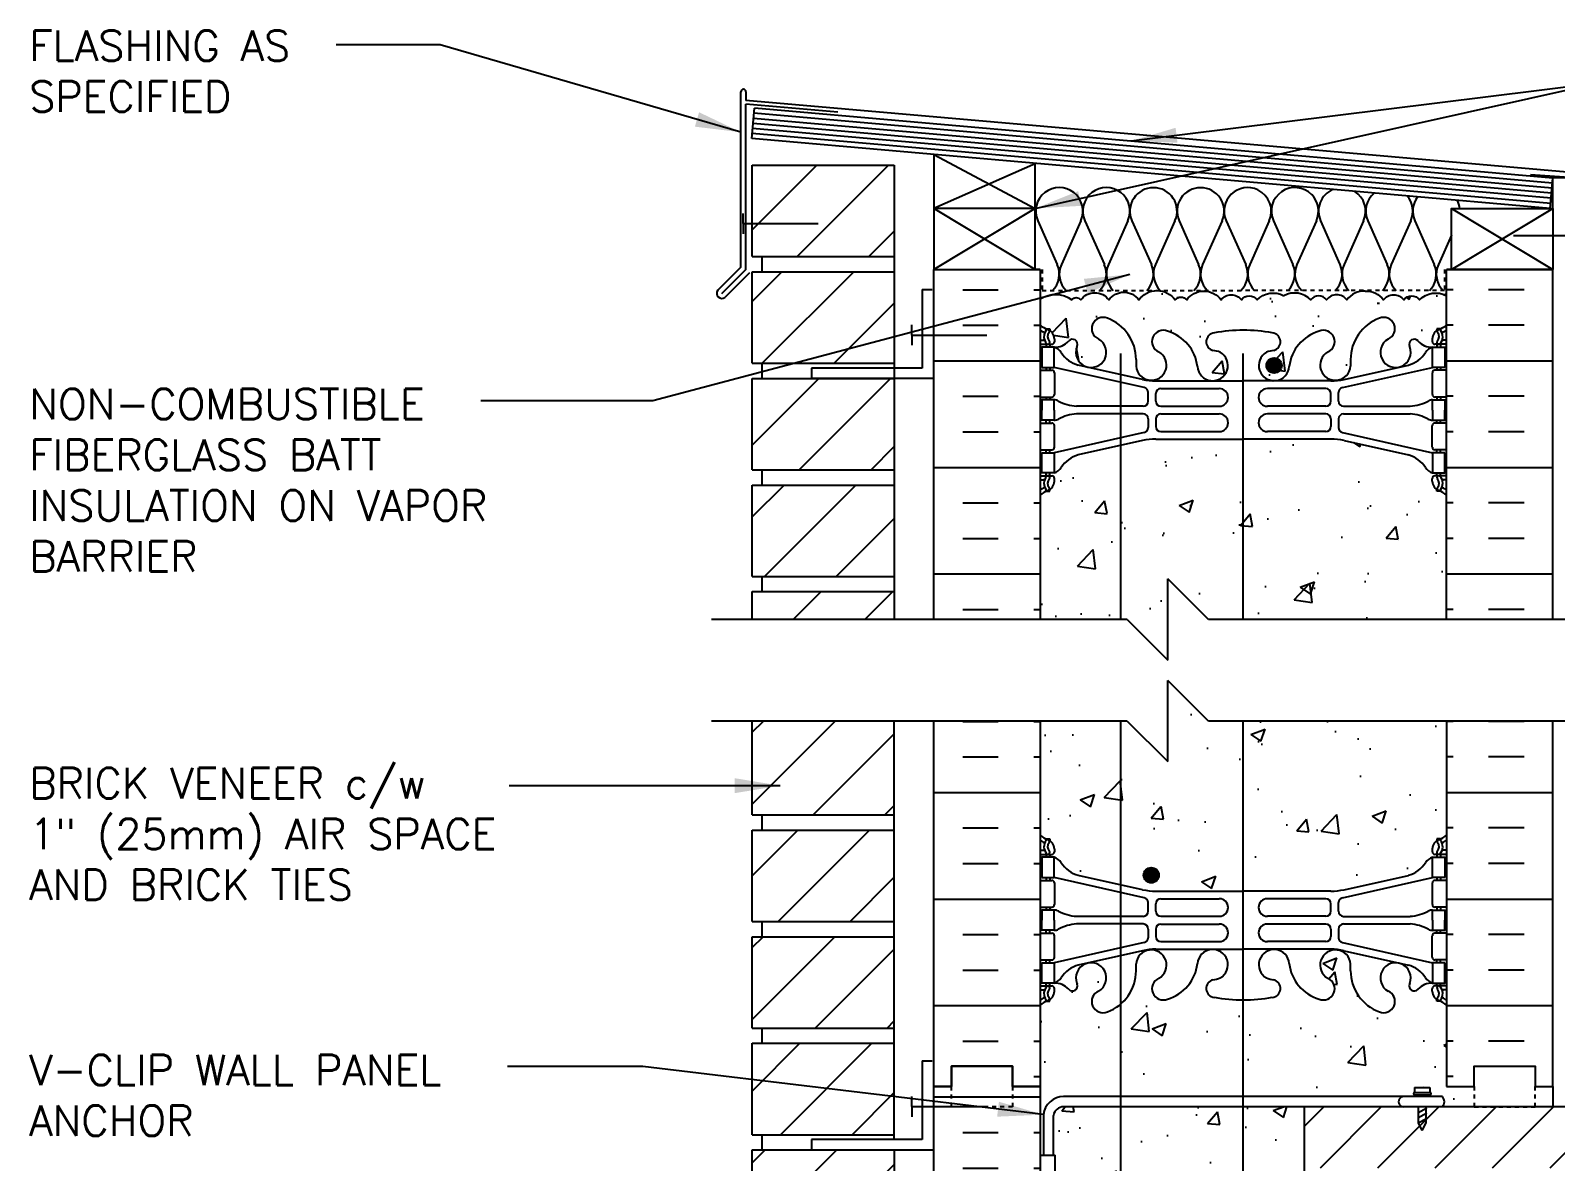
# Model space of a CAD drawing. Header units: inches. Extents: x 75 to 202, y 128 to 212.
# Drawn here: x 145.14 to 182.7, y 183.65 to 211.5 of the extents above; entities that cross this region are included whole.
import ezdxf

# ---------------------------------------------------------------- set-up
doc = ezdxf.new("R2010")
doc.units = ezdxf.units.IN
doc.header["$LTSCALE"] = 0.5
doc.header["$MEASUREMENT"] = 0
doc.linetypes.add('DASHED2', pattern=[0.375, 0.25, -0.125])
for name, color, linetype in [('HATCH', 12, 'Continuous'), ('line25', 2, 'Continuous'), ('LINE3', 3, 'Continuous'), ('LINE50', 5, 'Continuous'), ('LINE9', 9, 'Continuous'), ('TEXT', 4, 'Continuous'), ('Web_Edge', 9, 'Continuous')]:
    doc.layers.add(name, color=color, linetype=linetype)
doc.styles.add('DIM', font='romans.shx', dxfattribs={"width": 0.7})
doc.styles.add('ROMANS', font='romans.shx', dxfattribs={"height": 0.75})
doc.dimstyles.new('ext_12', dxfattribs={"dimscale": 12, "dimtxt": 0.09375, "dimasz": 0.09375, "dimexe": 0.09375, "dimexo": 0.0625, "dimgap": 0.0625, "dimtad": 1, "dimdec": 1, "dimzin": 3, "dimdsep": 46, "dimlunit": 4, "dimtxsty": 'DIM', "dimcen": 0.09, "dimdle": 0.09375, "dimclrt": 4, "dimadec": 0, "dimazin": 0, "dimtfac": 1, "dimtdec": 1, "dimtmove": 2, "dimatfit": 3, "dimfxl": 1, "dimfrac": 2, "dimtolj": 1, "dimtzin": 0, "dimarcsym": 0})

msp = doc.modelspace()

# ---------------------------------------------------------------- hatches: boundary and pattern name
at = {"layer": 'HATCH'}
h = msp.add_hatch(dxfattribs=at)
h.set_pattern_fill('ANSI31', color=256, scale=10, style=0)
h.set_pattern_definition([(45, (165.2072, 207.114), (-0.883883, 0.883883), [])])
h.paths.add_polyline_path([(166.415, 208.181), (162.915, 208.181), (162.915, 205.931), (166.415, 205.931)])
h.paths.add_polyline_path([(166.415, 205.556), (162.915, 205.556), (162.915, 203.306), (166.415, 203.306)])
h.paths.add_polyline_path([(166.415, 202.931), (162.915, 202.931), (162.915, 200.681), (166.415, 200.681)])
h.paths.add_polyline_path([(166.415, 200.306), (162.915, 200.306), (162.915, 198.056), (166.415, 198.056)])
h.paths.add_polyline_path([(166.415, 197.681), (162.915, 197.681), (162.915, 196.993), (166.415, 196.993)])
h.paths.add_polyline_path([(166.415, 194.493), (162.915, 194.493), (162.915, 192.181), (166.415, 192.181)])
h.paths.add_polyline_path([(166.415, 191.806), (162.915, 191.806), (162.915, 189.556), (166.415, 189.556)])
h.paths.add_polyline_path([(166.415, 189.181), (162.915, 189.181), (162.915, 186.931), (166.415, 186.931)])
h.paths.add_polyline_path([(166.415, 186.556), (162.915, 186.556), (162.915, 184.306), (166.415, 184.306)])
h.paths.add_polyline_path([(166.415, 170.806), (162.915, 170.806), (162.915, 168.556), (166.415, 168.556)])
h.paths.add_polyline_path([(166.415, 173.431), (162.915, 173.431), (162.915, 171.181), (166.415, 171.181)])
h.paths.add_polyline_path([(166.415, 176.056), (162.915, 176.056), (162.915, 173.806), (166.415, 173.806)])
h.paths.add_polyline_path([(166.415, 178.681), (162.915, 178.681), (162.915, 176.431), (166.415, 176.431)])
h.paths.add_polyline_path([(166.415, 181.306), (162.915, 181.306), (162.915, 179.056), (166.415, 179.056)])
h.paths.add_polyline_path([(166.415, 183.931), (162.915, 183.931), (162.915, 181.681), (166.415, 181.681)])
h.paths.add_polyline_path([(166.415, 160.306), (162.915, 160.306), (162.915, 158.433), (166.415, 158.433)])
h.paths.add_polyline_path([(166.415, 162.931), (162.915, 162.931), (162.915, 160.681), (166.415, 160.681)])
h.paths.add_polyline_path([(166.415, 165.556), (162.915, 165.556), (162.915, 163.306), (166.415, 163.306)])
h.paths.add_polyline_path([(166.415, 168.181), (164.377, 168.181), (162.915, 168.181), (162.915, 165.931), (166.415, 165.931)])
h = msp.add_hatch(dxfattribs=at)
h.set_pattern_fill('INSUL', color=256, scale=7, style=0)
h.set_pattern_definition([(0, (-2756.1485, -208.761), (0, 2.625), []), (0, (-2756.1485, -207.886), (0, 2.625), [0.875, -0.875]), (0, (-2756.1485, -207.011), (0, 2.625), [0.875, -0.875])])
h.paths.add_polyline_path([(170.013, 205.618), (167.388, 205.618), (167.388, 196.993), (170.013, 196.993)])
h = msp.add_hatch(dxfattribs=at)
h.set_pattern_fill('INSUL', color=256, scale=7, style=0)
h.set_pattern_definition([(180, (3106.1746, -208.761), (0, 2.625), []), (180, (3106.1746, -207.886), (0, 2.625), [0.875, -0.875]), (180, (3106.1746, -207.011), (0, 2.625), [0.875, -0.875])])
h.paths.add_polyline_path([(182.638, 205.618), (180.013, 205.618), (180.013, 196.993), (182.638, 196.993)])
h = msp.add_hatch(dxfattribs=at)
h.set_pattern_fill('AR-CONC', color=256, scale=0.5)
h.set_pattern_definition([(50, (0, 0), (3.5863, -0.31376), [0.375, -4.125]), (355, (0, 0), (-0.693757, 3.76096), [0.3, -3.3]), (100.4514, (0.299, -0.026), (2.892544, 3.4472), [0.3187, -3.50571]), (46.1842, (0, 1), (5.33621, -0.827596), [0.5625, -6.1875]), (96.6356, (0.4447, 0.931), (4.67331, 4.87059), [0.47805, -5.25857]), (351.1842, (0, 1), (4.67331, 4.87059), [0.45, -4.95]), (21, (0.5, 0.75), (2.984535, -2.013094), [0.375, -4.125]), (326, (0.5, 0.75), (1.216577, 3.62575), [0.3, -3.3]), (71.4514, (0.7487, 0.5822), (4.20111, 1.612656), [0.3187, -3.50571]), (37.5, (0, 0), (0.060799, 1.664469), [0, -3.26, 0, -3.35, 0, -3.3125]), (7.5, (0, 0), (1.315348, 1.972059), [0, -1.91, 0, -3.185, 0, -1.2625]), (327.5, (-1.115, 0), (2.669112, -0.1127744), [0, -1.25, 0, -3.9, 0, -5.175]), (317.5, (-1.615, 0), (2.91593, 0.500525), [0, -1.625, 0, -2.59, 0, -3.675])])
h.paths.add_polyline_path([(180.013, 161.3, 0.08841), (179.867, 161.398), (179.777, 161.398), (179.777, 161.439, -0.249069), (179.667, 161.646), (179.667, 161.714, -0.414214), (179.73, 161.776), (179.777, 161.776), (179.777, 161.846), (179.672, 161.846, -0.155529), (179.496, 161.981, 0.180914), (179.079, 162.292), (177.498, 162.645, 0.054974), (177.171, 162.681), (175.013, 162.681), (172.855, 162.681, 0.054974), (172.528, 162.645), (170.947, 162.292, 0.180914), (170.53, 161.981, -0.155529), (170.354, 161.846), (170.249, 161.846), (170.249, 161.776), (170.297, 161.776, -0.414214), (170.359, 161.714), (170.359, 161.646, -0.249069), (170.249, 161.439), (170.249, 161.398), (170.159, 161.398, 0.088416), (170.013, 161.3), (170.013, 158.433), (172.035, 158.433), (173.035, 159.433), (173.035, 158.433), (173.035, 157.433), (174.035, 158.433), (180.013, 158.433)])
h.paths.add_polyline_path([(179.503, 168.273), (179.503, 169.634, 0.268138), (179.342, 169.782), (170.684, 169.782, 0.268156), (170.523, 169.634), (170.523, 168.273), (170.643, 168.073), (170.643, 167.96), (170.013, 167.96), (170.013, 167.493), (170.013, 165.493, 0.088416), (170.159, 165.395), (170.249, 165.395), (170.249, 165.354, -0.249069), (170.359, 165.146), (170.359, 165.079, -0.414214), (170.297, 165.016), (170.249, 165.016), (170.249, 164.946), (170.354, 164.946, 0.231736), (170.712, 165.098, -0.8344), (170.923, 164.972), (170.912, 164.951, 2.155404), (171.45, 165.145, -1), (171.664, 165.656, -0.311223), (172.373, 164.64), (172.372, 164.475, 1.661382), (172.933, 164.828, -1), (173.147, 165.339, -0.30095), (173.883, 164.467, 1.661382), (174.444, 164.819, 0.055617), (174.265, 164.865, -0.843243), (174.299, 165.297, -0.047544), (175.013, 165.362, -0.047544), (175.727, 165.297, -0.843243), (175.761, 164.865, 0.055617), (175.582, 164.819, 1.661382), (176.143, 164.467, -0.30095), (176.879, 165.339, -1), (177.093, 164.828, 1.661382), (177.654, 164.475), (177.653, 164.64, -0.311223), (178.362, 165.656, -1), (178.576, 165.145, 2.155404), (179.115, 164.951), (179.103, 164.972, -0.834375), (179.314, 165.098, 0.23174), (179.672, 164.946), (179.777, 164.946), (179.777, 165.016), (179.73, 165.016, -0.414214), (179.667, 165.079), (179.667, 165.146, -0.249069), (179.777, 165.354), (179.777, 165.395), (179.867, 165.395, 0.08841), (180.013, 165.493), (180.013, 167.493), (180.013, 167.96), (179.383, 167.96), (179.383, 168.073)])
h.paths.add_polyline_path([(174.937, 171.185, 0.225652), (174.562, 171.56), (170.898, 171.56, 0.225652), (170.523, 171.185), (170.523, 170.345, 0.225652), (170.898, 169.97), (174.562, 169.97, 0.225652), (174.937, 170.345)])
h.paths.add_polyline_path([(174.937, 172.967, 0.225652), (174.562, 173.342), (170.898, 173.342, 0.225652), (170.523, 172.967), (170.523, 172.126, 0.225652), (170.898, 171.751), (174.562, 171.751, 0.225652), (174.937, 172.126)])
h.paths.add_polyline_path([(179.503, 172.967, 0.225652), (179.128, 173.342), (175.464, 173.342, 0.225652), (175.089, 172.967), (175.089, 172.126, 0.225652), (175.464, 171.751), (179.128, 171.751, 0.225652), (179.503, 172.126)])
h.paths.add_polyline_path([(179.503, 171.185, 0.225652), (179.128, 171.56), (175.464, 171.56, 0.225652), (175.089, 171.185), (175.089, 170.345, 0.225652), (175.464, 169.97), (179.128, 169.97, 0.225652), (179.503, 170.345)])
h.paths.add_polyline_path([(179.503, 176.231), (179.603, 176.231), (179.603, 176.261, -0.414214), (179.653, 176.311), (179.779, 176.311), (179.828, 176.461, -0.6), (179.928, 176.461), (180.013, 176.201), (180.013, 176.743), (176.513, 176.743), (176.513, 176.745, 0.507124), (176.294, 176.745, 0.520567), (176.067, 176.745, 0.520567), (175.88, 176.745, 0.520567), (175.6, 176.745, 0.520567), (175.379, 176.745, 0.520567), (175.218, 176.745, 0.520567), (174.82, 176.745, 0.520567), (174.682, 176.745, 0.520567), (174.544, 176.745, 0.086928), (174.513, 176.776, 0.086928), (174.482, 176.745, 0.520567), (174.344, 176.745, 0.520567), (174.206, 176.745, 0.520567), (173.808, 176.745, 0.520567), (173.647, 176.745, 0.520567), (173.426, 176.745, 0.520567), (173.146, 176.745, 0.520567), (172.959, 176.745, 0.520567), (172.732, 176.745, 0.507124), (172.513, 176.745, 0.507124), (172.294, 176.745, 0.520567), (172.067, 176.745, 0.520567), (171.88, 176.745, 0.520567), (171.6, 176.745, 0.520567), (171.379, 176.745, 0.520567), (171.218, 176.745, 0.520567), (170.82, 176.745, 0.520567), (170.682, 176.745, 0.520567), (170.544, 176.745, 0.520567), (170.337, 176.745, 0.520567), (170.133, 176.745, 0.498871), (170.013, 176.759), (170.013, 176.201), (170.098, 176.461, -0.6), (170.198, 176.461), (170.247, 176.311), (170.373, 176.311, -0.414214), (170.423, 176.261), (170.423, 176.231), (170.523, 176.231), (170.523, 174.394, 0.108933), (170.676, 174.507, -0.8344), (170.887, 174.382), (170.876, 174.36, 2.155404), (171.414, 174.555, -1), (171.628, 175.066, -0.311223), (172.337, 174.05), (172.336, 173.885, 1.661382), (172.897, 174.238, -1), (173.111, 174.749, -0.30095), (173.847, 173.877, 1.661382), (174.408, 174.229, 0.055617), (174.229, 174.275, -0.843243), (174.263, 174.707, -0.049932), (175.013, 174.772, -0.049932), (175.763, 174.707, -0.843243), (175.797, 174.275, 0.055617), (175.618, 174.229, 1.661382), (176.179, 173.877, -0.30095), (176.915, 174.749, -1), (177.129, 174.238, 1.661382), (177.69, 173.885), (177.689, 174.05, -0.311223), (178.398, 175.066, -1), (178.612, 174.555, 2.155404), (179.151, 174.36), (179.139, 174.382, -0.834375), (179.35, 174.507, 0.10894), (179.503, 174.394)])
h.paths.add_polyline_path([(176.513, 184.993), (170.582, 184.993, 0.366745), (170.339, 184.782), (170.339, 183.798), (170.378, 183.798), (170.378, 182.598), (170.013, 182.598), (170.013, 181.848), (170.378, 181.848), (170.378, 180.648), (170.013, 180.648), (170.013, 179.898), (170.378, 179.898), (170.378, 178.698), (170.013, 178.698), (170.013, 177.948), (170.378, 177.948), (170.378, 176.868), (170.013, 176.868), (170.013, 176.759, -0.498871), (170.133, 176.745, -0.520567), (170.337, 176.745, -0.520567), (170.544, 176.745, -0.520567), (170.682, 176.745, -0.520567), (170.82, 176.745, -0.520567), (171.218, 176.745, -0.520567), (171.379, 176.745, -0.520567), (171.6, 176.745, -0.520567), (171.88, 176.745, -0.520567), (172.067, 176.745, -0.520567), (172.294, 176.745, -0.507124), (172.513, 176.745, -0.507124), (172.732, 176.745, -0.520567), (172.959, 176.745, -0.520567), (173.146, 176.745, -0.520567), (173.426, 176.745, -0.520567), (173.647, 176.745, -0.520567), (173.808, 176.745, -0.520567), (174.206, 176.745, -0.520567), (174.344, 176.745, -0.520567), (174.482, 176.745, -0.086928), (174.513, 176.776, -0.086928), (174.544, 176.745, -0.520567), (174.682, 176.745, -0.520567), (174.82, 176.745, -0.520567), (175.218, 176.745, -0.520567), (175.379, 176.745, -0.520567), (175.6, 176.745, -0.520567), (175.88, 176.745, -0.520567), (176.067, 176.745, -0.520567), (176.294, 176.745, -0.507124), (176.513, 176.745), (176.513, 176.993)])
h.paths.add_polyline_path([(180.013, 183.493), (176.513, 183.493), (176.513, 178.493), (180.013, 178.493)])
h.paths.add_polyline_path([(180.013, 187.493, 0.08841), (179.867, 187.59), (179.777, 187.59), (179.777, 187.632, -0.249069), (179.667, 187.839), (179.667, 187.906, -0.414214), (179.73, 187.969), (179.777, 187.969), (179.777, 188.039), (179.672, 188.039, 0.231736), (179.314, 187.888, -0.8344), (179.103, 188.013), (179.115, 188.035, 2.155404), (178.576, 187.84, -1), (178.362, 187.329, -0.311223), (177.653, 188.345), (177.654, 188.51, 1.661382), (177.093, 188.157, -1), (176.879, 187.646, -0.30095), (176.143, 188.519, 1.661382), (175.582, 188.166, 0.055617), (175.761, 188.12, -0.843243), (175.727, 187.688, -0.047544), (175.013, 187.623, -0.047544), (174.299, 187.688, -0.843243), (174.265, 188.12, 0.055617), (174.444, 188.166, 1.661382), (173.883, 188.519, -0.30095), (173.147, 187.646, -1), (172.933, 188.157, 1.661382), (172.372, 188.51), (172.373, 188.345, -0.311223), (171.664, 187.329, -1), (171.45, 187.84, 2.155404), (170.912, 188.035), (170.923, 188.013, -0.834375), (170.712, 187.888, 0.23174), (170.354, 188.039), (170.249, 188.039), (170.249, 187.969), (170.297, 187.969, -0.414214), (170.359, 187.906), (170.359, 187.839, -0.249069), (170.249, 187.632), (170.249, 187.59), (170.159, 187.59, 0.088416), (170.013, 187.493), (170.013, 185.493), (170.013, 183.798), (170.089, 183.798), (170.089, 184.799, -0.384044), (170.589, 185.243), (179.324, 185.243), (179.324, 185.283), (179.231, 185.283, -1), (179.231, 185.345), (179.231, 185.47), (179.606, 185.47), (179.606, 185.345, -1), (179.606, 185.283), (179.512, 185.283), (179.512, 185.243), (179.915, 185.243, -0.386179), (179.916, 184.993), (180.701, 184.993), (180.701, 185.493), (180.013, 185.493)])
h.paths.add_polyline_path([(180.013, 194.493), (174.152, 194.493), (173.152, 195.493), (173.152, 193.493), (172.152, 194.493), (170.013, 194.493), (170.013, 191.685, 0.088416), (170.159, 191.588), (170.249, 191.588), (170.249, 191.546, -0.249069), (170.359, 191.339), (170.359, 191.271, -0.414214), (170.297, 191.209), (170.249, 191.209), (170.249, 191.139), (170.354, 191.139, -0.155529), (170.53, 191.005, 0.180914), (170.947, 190.693), (172.528, 190.34, 0.054974), (172.855, 190.304), (175.013, 190.304), (177.171, 190.304, 0.054974), (177.498, 190.34), (179.079, 190.693, 0.180914), (179.496, 191.005, -0.155529), (179.672, 191.139), (179.777, 191.139), (179.777, 191.209), (179.73, 191.209, -0.414214), (179.667, 191.271), (179.667, 191.339, -0.249069), (179.777, 191.546), (179.777, 191.588), (179.867, 191.588, 0.08841), (180.013, 191.685)])
h.paths.add_polyline_path([(180.013, 200.056, 0.08841), (179.867, 200.154), (179.777, 200.154), (179.777, 200.195, -0.249069), (179.667, 200.402), (179.667, 200.47, -0.414214), (179.73, 200.532), (179.777, 200.532), (179.777, 200.602), (179.672, 200.602, -0.155529), (179.496, 200.736, 0.180914), (179.079, 201.048), (177.498, 201.401, 0.054974), (177.171, 201.437), (175.013, 201.437), (172.855, 201.437, 0.054974), (172.528, 201.401), (170.947, 201.048, 0.180914), (170.53, 200.736, -0.155529), (170.354, 200.602), (170.249, 200.602), (170.249, 200.532), (170.297, 200.532, -0.414214), (170.359, 200.47), (170.359, 200.402, -0.249069), (170.249, 200.195), (170.249, 200.154), (170.159, 200.154, 0.088416), (170.013, 200.056), (170.013, 196.993), (172.152, 196.993), (173.152, 195.993), (173.152, 197.993), (174.152, 196.993), (180.013, 196.993)])
h.paths.add_polyline_path([(180.013, 204.969, 0.336749), (179.351, 204.863, 0.520567), (178.964, 204.863, 0.520567), (178.464, 204.863, 0.259173), (178.013, 205.083, 0.259173), (177.562, 204.863, 0.520567), (177.062, 204.863, 0.520567), (176.675, 204.863, 0.336749), (176.013, 204.969, 0.336749), (175.351, 204.863, 0.520567), (174.964, 204.863, 0.520567), (174.464, 204.863, 0.520567), (173.618, 204.863, 0.520567), (173.336, 204.863, 0.520567), (172.441, 204.863, 0.520567), (171.701, 204.863, 0.520567), (171.009, 204.863, 0.520567), (170.788, 204.863, 0.321585), (170.013, 204.889), (170.013, 204.249, 0.088416), (170.159, 204.151), (170.249, 204.151), (170.249, 204.109, -0.249069), (170.359, 203.902), (170.359, 203.835, -0.414214), (170.297, 203.772), (170.249, 203.772), (170.249, 203.702), (170.354, 203.702, 0.231736), (170.712, 203.853, -0.8344), (170.923, 203.728), (170.912, 203.707, 2.155404), (171.45, 203.901, -1), (171.664, 204.412, -0.311223), (172.373, 203.396), (172.372, 203.231, 1.661382), (172.933, 203.584, -1), (173.147, 204.095, -0.30095), (173.883, 203.223, 1.661382), (174.444, 203.575, 0.055617), (174.265, 203.621, -0.843243), (174.299, 204.053, -0.047544), (175.013, 204.118, -0.047544), (175.727, 204.053, -0.843243), (175.761, 203.621, 0.055617), (175.582, 203.575, 1.661382), (176.143, 203.223, -0.30095), (176.879, 204.095, -1), (177.093, 203.584, 1.661382), (177.654, 203.231), (177.653, 203.396, -0.311223), (178.362, 204.412, -1), (178.576, 203.901, 2.155404), (179.115, 203.707), (179.103, 203.728, -0.834375), (179.314, 203.853, 0.23174), (179.672, 203.702), (179.777, 203.702), (179.777, 203.772), (179.73, 203.772, -0.414214), (179.667, 203.835), (179.667, 203.902, -0.249069), (179.777, 204.109), (179.777, 204.151), (179.867, 204.151, 0.08841), (180.013, 204.249)])
h = msp.add_hatch(dxfattribs=at)
h.set_pattern_fill('INSUL', color=256, scale=7, style=0)
h.set_pattern_definition([(0, (-2756.1485, -211.517), (0, 2.625), []), (0, (-2756.1485, -210.642), (0, 2.625), [0.875, -0.875]), (0, (-2756.1485, -209.767), (0, 2.625), [0.875, -0.875])])
h.paths.add_polyline_path([(170.013, 194.493), (167.388, 194.493), (167.388, 185.493), (167.826, 185.493), (167.826, 185.993), (169.326, 185.993), (169.326, 185.493), (170.013, 185.493)])
h = msp.add_hatch(dxfattribs=at)
h.set_pattern_fill('INSUL', color=256, scale=7, style=0)
h.set_pattern_definition([(180, (3106.1746, -211.517), (0, 2.625), []), (180, (3106.1746, -210.642), (0, 2.625), [0.875, -0.875]), (180, (3106.1746, -209.767), (0, 2.625), [0.875, -0.875])])
h.paths.add_polyline_path([(182.638, 194.493), (180.013, 194.493), (180.013, 185.493), (180.701, 185.493), (180.701, 185.993), (182.201, 185.993), (182.201, 185.493), (182.638, 185.493)])
h = msp.add_hatch(dxfattribs=at)
h.set_pattern_fill('INSUL', color=256, scale=7, style=0)
h.set_pattern_definition([(0, (-2756.1485, -229.517), (0, 2.625), []), (0, (-2756.1485, -228.642), (0, 2.625), [0.875, -0.875]), (0, (-2756.1485, -227.767), (0, 2.625), [0.875, -0.875])])
h.paths.add_polyline_path([(167.388, 167.493), (167.826, 167.493), (167.826, 167.993), (169.326, 167.993), (169.326, 167.493), (170.013, 167.493), (170.013, 185.493), (169.326, 185.493), (169.326, 185.993), (167.826, 185.993), (167.826, 185.493), (167.388, 185.493)])
h = msp.add_hatch(dxfattribs=at)
h.set_pattern_fill('ANSI31', color=256, scale=8, style=0)
h.set_pattern_definition([(45, (75.8349, 30.0915), (-0.707107, 0.707107), [])])
h.paths.add_polyline_path([(200.317, 183.493), (201.278, 184.454), (201.278, 184.993), (176.513, 184.993), (176.513, 183.493)])
at = {"layer": 'LINE3'}
h = msp.add_hatch(color=256, dxfattribs=at)
h.paths.add_polyline_path([(175.953, 203.285, 0.831395), (175.585, 203.285)])
h.paths.add_polyline_path([(175.957, 203.25, 0.045935), (175.953, 203.285), (175.585, 203.285, 0.045935), (175.582, 203.25, 1)])
h = msp.add_hatch(color=256, dxfattribs=at)
h.paths.add_polyline_path([(172.931, 190.729, 0.831395), (172.562, 190.729)])
h.paths.add_polyline_path([(172.934, 190.695, 0.045935), (172.931, 190.729), (172.562, 190.729, 0.045935), (172.559, 190.695, 1)])

# ---------------------------------------------------------------- linework, layer by layer
at = {"layer": 'HATCH'}
for p, q in [((162.638, 205.669), (162.638, 209.99)), ((162.763, 209.99), (162.763, 209.779)), ((183.729, 207.945), (162.763, 209.779)), ((162.763, 205.618), (162.763, 209.687)), ((165.028, 209.489), (162.763, 209.687)), ((182.605, 207.491), (162.94, 209.212)), ((182.616, 207.616), (162.951, 209.336)), ((182.627, 207.74), (162.961, 209.461)), ((182.583, 207.242), (162.918, 208.963)), ((182.594, 207.367), (162.929, 209.087)), ((167.388, 208.446), (169.888, 207.118)), ((169.903, 208.226), (167.388, 207.118)), ((183.388, 207.852), (182.081, 207.943)), ((169.888, 205.618), (167.388, 207.118)), ((169.888, 207.118), (167.388, 205.618)), ((180.138, 205.618), (182.638, 207.118)), ((180.138, 207.118), (182.638, 205.618)), ((169.951, 206.814), (170.43, 205.741)), ((171.01, 206.814), (170.531, 205.741)), ((171.11, 206.814), (171.59, 205.741)), ((172.169, 206.814), (171.69, 205.741)), ((172.27, 206.814), (172.749, 205.741)), ((173.329, 206.814), (172.85, 205.741)), ((173.431, 206.814), (173.91, 205.741)), ((174.49, 206.814), (174.011, 205.741)), ((174.592, 206.814), (175.071, 205.741)), ((175.651, 206.814), (175.172, 205.741)), ((175.753, 206.814), (176.232, 205.741)), ((176.813, 206.814), (176.333, 205.741)), ((176.914, 206.814), (177.393, 205.741)), ((177.974, 206.814), (177.494, 205.741)), ((178.075, 206.814), (178.554, 205.741)), ((179.135, 206.814), (178.655, 205.741)), ((179.236, 206.814), (179.715, 205.741)), ((180.138, 206.462), (179.816, 205.741)), ((162.638, 205.669), (162.069, 205.101)), ((162.763, 205.618), (162.158, 205.012)), ((162.851, 205.529), (162.246, 204.924))]:
    msp.add_line(p, q, dxfattribs=at)
at = {"layer": 'HATCH', "color": 6, "linetype": 'DASHED2', "ltscale": 0.5}
for points in [[(168.701, 205.618), (170.057, 205.618), (170.057, 205.097), (175.013, 205.097)], [(181.326, 205.618), (179.969, 205.618), (179.969, 205.097), (175.013, 205.097)]]:
    msp.add_lwpolyline(points, dxfattribs=at)
at = {"layer": 'HATCH'}
for points in [[(170.013, 204.889, -0.321585), (170.788, 204.863, -0.520567), (171.009, 204.863, -0.520567), (171.701, 204.863, -0.520567), (172.441, 204.863, -0.520567), (173.336, 204.863, -0.520567), (173.618, 204.863, -0.520567), (174.464, 204.863, -0.520567), (174.964, 204.863, -0.520567), (175.351, 204.863, -0.336749), (176.013, 204.969)], [(178.013, 205.083, 0.259173), (177.562, 204.863, 0.520567), (177.062, 204.863, 0.520567), (176.675, 204.863, 0.336749), (176.013, 204.969)], [(178.013, 205.083, -0.259173), (178.464, 204.863, -0.520567), (178.964, 204.863, -0.520567), (179.351, 204.863, -0.336749), (180.013, 204.969)]]:
    msp.add_lwpolyline(points, format="xyb", dxfattribs=at)
for centre, radius, start, end in [((162.701, 209.99), 0.0625, 0, 180), ((170.48, 207.051), 0.58, 335.9664, 204.0694), ((171.64, 207.051), 0.58, 335.9664, 204.0694), ((172.796, 207.051), 0.577, 89.6769, 204.2169), ((172.803, 207.051), 0.577, 335.7834, 90.4023), ((173.957, 207.051), 0.577, 89.5977, 204.2166), ((173.964, 207.051), 0.577, 335.7831, 90.3231), ((175.12, 207.051), 0.579, 64.3407, 204.1188), ((175.125, 207.051), 0.577, 335.7831, 64.7825), ((176.282, 207.051), 0.58, 44.4136, 204.1148), ((176.286, 207.051), 0.577, 335.7831, 44.7269), ((177.444, 207.051), 0.58, 112.8767, 204.1145), ((177.444, 207.051), 0.58, 335.8855, 57.1233), ((178.605, 207.051), 0.58, 129.794, 204.1145), ((178.605, 207.051), 0.58, 335.8855, 40.206), ((179.766, 207.051), 0.58, 142.6335, 204.1145), ((179.766, 207.051), 0.58, 6.5658, 27.3665), ((169.901, 205.504), 0.58, 315.3149, 24.0694), ((171.061, 205.504), 0.58, 155.9664, 224.6851), ((171.06, 205.504), 0.58, 315.3149, 24.0694), ((172.22, 205.504), 0.58, 155.9664, 224.6851), ((172.22, 205.504), 0.58, 315.3149, 24.0694), ((173.379, 205.504), 0.58, 155.9306, 224.6851), ((173.381, 205.504), 0.58, 315.3149, 24.0694), ((174.54, 205.504), 0.58, 155.9306, 224.6851), ((174.542, 205.504), 0.58, 315.3149, 24.0694), ((175.701, 205.504), 0.58, 155.9306, 224.6851), ((175.703, 205.504), 0.58, 315.3149, 24.0694), ((176.863, 205.504), 0.58, 155.9306, 224.6851), ((176.864, 205.504), 0.58, 315.3149, 24.0694), ((178.024, 205.504), 0.58, 155.9306, 224.6851), ((178.025, 205.504), 0.58, 315.3149, 24.0694), ((179.185, 205.504), 0.58, 155.9306, 224.6851), ((179.186, 205.504), 0.58, 315.3149, 24.0694), ((180.345, 205.504), 0.58, 155.9306, 224.6851), ((162.173, 205.028), 0.127, 144.7902, 305.2098), ((171.061, 205.504), 0.58, 269.9771, 270), ((171.06, 205.504), 0.58, 270, 270.0458), ((173.379, 205.504), 0.58, 270, 273.6965), ((173.381, 205.504), 0.58, 280.1122, 281.3565), ((179.697, 205.504), 0.58, 297.6798, 302.977)]:
    msp.add_arc(centre, radius, start, end, dxfattribs=at)
at = {"layer": 'line25'}
for p, q in [((162.907, 208.838), (162.972, 209.585)), ((182.638, 207.865), (162.972, 209.585)), ((182.572, 207.118), (162.907, 208.838)), ((167.388, 208.446), (167.388, 205.618)), ((162.915, 205.931), (162.915, 208.181)), ((162.915, 208.181), (166.415, 208.181)), ((166.415, 208.181), (166.415, 196.993)), ((169.888, 205.618), (169.888, 208.227)), ((182.572, 207.118), (182.638, 207.865)), ((182.638, 207.118), (182.638, 207.869)), ((183.138, 207.869), (182.638, 207.869)), ((169.888, 207.118), (167.388, 207.118)), ((162.915, 205.931), (166.415, 205.931)), ((163.165, 205.556), (163.165, 205.931)), ((163.165, 205.556), (163.165, 205.931)), ((162.915, 205.556), (166.415, 205.556)), ((162.915, 203.306), (162.915, 205.556)), ((167.388, 205.618), (169.888, 205.618)), ((170.013, 205.618), (169.888, 205.618)), ((170.013, 205.618), (170.013, 196.993)), ((180.013, 205.618), (180.138, 205.618)), ((180.013, 196.993), (180.013, 205.618)), ((162.915, 203.306), (166.415, 203.306)), ((163.165, 202.931), (163.165, 203.306)), ((163.165, 202.931), (163.165, 203.306)), ((162.915, 200.681), (162.915, 202.931)), ((162.915, 202.931), (166.415, 202.931)), ((162.915, 200.681), (166.415, 200.681)), ((163.165, 200.306), (163.165, 200.681)), ((163.165, 200.306), (163.165, 200.681)), ((162.915, 198.056), (162.915, 200.306)), ((162.915, 200.306), (166.415, 200.306)), ((162.915, 198.056), (166.415, 198.056)), ((163.165, 197.681), (163.165, 198.056)), ((163.165, 197.681), (163.165, 198.056)), ((162.915, 196.993), (162.915, 197.681)), ((162.915, 197.681), (166.415, 197.681)), ((162.915, 192.181), (162.915, 194.493)), ((166.415, 184.186), (166.415, 194.493)), ((170.013, 194.493), (170.013, 185.493)), ((180.013, 194.493), (180.013, 185.493)), ((162.915, 192.181), (166.415, 192.181)), ((163.165, 191.806), (163.165, 192.181)), ((163.165, 191.806), (163.165, 192.181)), ((162.915, 189.556), (162.915, 191.806)), ((162.915, 191.806), (166.415, 191.806)), ((162.915, 189.556), (166.415, 189.556)), ((163.165, 189.181), (163.165, 189.556)), ((163.165, 189.181), (163.165, 189.556)), ((162.915, 186.931), (162.915, 189.181)), ((162.915, 189.181), (166.415, 189.181)), ((162.915, 186.931), (166.415, 186.931)), ((163.165, 186.556), (163.165, 186.931)), ((163.165, 186.556), (163.165, 186.931)), ((162.915, 184.306), (162.915, 186.556)), ((162.915, 186.556), (166.415, 186.556)), ((170.013, 185.493), (170.013, 183.798)), ((182.638, 185.493), (182.638, 184.993)), ((162.915, 184.306), (166.42, 184.306)), ((163.165, 183.931), (163.165, 184.306)), ((163.165, 183.931), (163.165, 184.306)), ((162.915, 181.681), (162.915, 183.931)), ((162.915, 183.931), (166.415, 183.931)), ((166.415, 183.936), (166.415, 168.431)), ((170.013, 183.798), (170.013, 167.493)), ((170.013, 183.798), (170.378, 183.798)), ((170.378, 182.598), (170.378, 183.798))]:
    msp.add_line(p, q, dxfattribs=at)
msp.add_lwpolyline([(182.638, 207.118), (182.638, 205.618), (180.138, 205.618), (180.138, 207.118)], close=True, dxfattribs=at)
msp.add_lwpolyline([(201.278, 184.993), (176.513, 184.993), (176.513, 176.993)], dxfattribs=at)
at = {"layer": 'LINE3'}
for p, q in [((171.99, 203.549), (171.99, 196.993)), ((174.999, 203.549), (174.999, 196.993)), ((171.99, 194.493), (171.99, 158.433)), ((174.999, 194.493), (174.999, 176.848))]:
    msp.add_line(p, q, dxfattribs=at)
for centre in [(175.769, 203.25), (172.746, 190.695)]:
    msp.add_circle(centre, 0.188, dxfattribs=at)
at = {"layer": 'LINE50'}
for p, q in [((167.388, 205.618), (170.013, 205.618)), ((167.388, 196.993), (167.388, 205.618)), ((180.013, 205.618), (182.638, 205.618)), ((182.638, 196.993), (182.638, 205.618)), ((167.388, 185.493), (167.388, 194.493)), ((167.388, 167.493), (167.388, 185.493)), ((179.445, 185.493), (179.445, 185.493))]:
    msp.add_line(p, q, dxfattribs=at)
for points in [[(180.013, 185.493), (180.701, 185.493), (180.701, 185.993), (182.201, 185.993), (182.201, 185.493), (182.638, 185.493), (182.638, 194.493)], [(170.013, 185.493), (169.326, 185.493), (169.326, 185.993), (167.826, 185.993), (167.826, 185.493), (167.388, 185.493)], [(167.388, 185.493), (167.826, 185.493), (167.826, 185.993), (169.326, 185.993), (169.326, 185.493), (170.013, 185.493)]]:
    msp.add_lwpolyline(points, dxfattribs=at)
at = {"layer": 'LINE9'}
for p, q in [((162.694, 206.743), (162.694, 206.993)), ((162.694, 206.743), (164.54, 206.743)), ((162.694, 206.743), (162.694, 206.493)), ((183.516, 206.447), (181.67, 206.447)), ((167.1, 205.123), (167.1, 203.186)), ((167.1, 205.123), (167.35, 205.123)), ((166.85, 203.998), (166.85, 204.248)), ((166.85, 203.998), (168.696, 203.998)), ((166.85, 203.998), (166.85, 203.748)), ((167.1, 203.186), (164.377, 203.186)), ((164.377, 203.186), (164.377, 202.936)), ((164.377, 202.936), (167.377, 202.936)), ((173.152, 195.993), (173.152, 197.993)), ((174.152, 196.993), (173.152, 197.993)), ((172.152, 196.993), (161.915, 196.993)), ((172.152, 196.993), (173.152, 195.993)), ((184.388, 196.993), (174.152, 196.993)), ((173.152, 193.493), (173.152, 195.493)), ((174.152, 194.493), (173.152, 195.493)), ((172.152, 194.493), (161.915, 194.493)), ((172.152, 194.493), (173.152, 193.493)), ((184.388, 194.493), (174.152, 194.493)), ((167.1, 186.123), (167.1, 184.186)), ((167.1, 186.123), (167.35, 186.123)), ((166.85, 184.998), (166.85, 185.248)), ((179.915, 185.243), (170.581, 185.243)), ((179.231, 185.47), (179.231, 185.345)), ((179.231, 185.47), (179.606, 185.47)), ((179.231, 185.345), (179.606, 185.345)), ((179.231, 185.283), (179.606, 185.283)), ((179.231, 185.283), (179.606, 185.283)), ((179.324, 185.243), (179.324, 185.283)), ((179.512, 185.243), (179.512, 185.283)), ((179.606, 185.47), (179.606, 185.345)), ((166.85, 184.998), (168.696, 184.998)), ((166.85, 184.998), (166.85, 184.748)), ((170.089, 184.799), (170.089, 183.798)), ((170.339, 183.798), (170.339, 184.782)), ((179.916, 184.993), (170.582, 184.993)), ((179.31, 184.978), (179.336, 184.993)), ((179.31, 184.845), (179.529, 184.971)), ((179.31, 184.72), (179.529, 184.846)), ((179.324, 184.595), (179.324, 184.993)), ((179.512, 184.595), (179.512, 184.993)), ((179.31, 184.587), (179.529, 184.713)), ((179.418, 184.407), (179.324, 184.595)), ((179.418, 184.407), (179.512, 184.595)), ((167.1, 184.186), (164.377, 184.186)), ((164.377, 184.186), (164.377, 183.936)), ((164.377, 183.936), (167.377, 183.936))]:
    msp.add_line(p, q, dxfattribs=at)
at = {"layer": 'LINE9', "linetype": 'DASHED2', "ltscale": 0.15}
for points in [[(169.326, 185.493), (169.326, 185.493), (169.326, 184.993), (167.826, 184.993), (167.826, 185.493), (167.826, 185.493)], [(169.326, 185.493), (169.326, 185.493), (169.326, 184.993), (167.826, 184.993), (167.826, 185.493), (167.826, 185.493)], [(180.701, 185.493), (180.701, 185.493), (180.701, 184.993), (182.201, 184.993), (182.201, 185.493), (182.201, 185.493)]]:
    msp.add_lwpolyline(points, dxfattribs=at)
at = {"layer": 'LINE9'}
for centre, radius, start, end in [((170.585, 184.744), 0.499, 89.3543, 173.5797), ((178.962, 185.118), 0.125, 89.3947, 270.6053), ((179.231, 185.314), 0.0312, 90, 270), ((179.606, 185.314), 0.0312, 270, 90), ((179.778, 185.117), 0.186, 318.1805, 42.6425), ((170.585, 184.744), 0.249, 89.3543, 171.2068)]:
    msp.add_arc(centre, radius, start, end, dxfattribs=at)
at = {"layer": 'Web_Edge'}
for p, q in [((170.159, 204.151), (170.249, 204.151)), ((170.249, 204.151), (170.249, 204.109)), ((179.867, 204.151), (179.777, 204.151)), ((179.777, 204.151), (179.777, 204.109)), ((170.013, 203.872), (170.091, 203.872)), ((170.013, 203.772), (170.297, 203.772)), ((170.159, 203.772), (170.159, 203.702)), ((170.249, 203.772), (170.249, 203.702)), ((170.359, 203.902), (170.359, 203.835)), ((170.912, 203.707), (170.923, 203.728)), ((179.115, 203.707), (179.103, 203.728)), ((179.667, 203.902), (179.667, 203.835)), ((180.013, 203.772), (179.73, 203.772)), ((179.777, 203.772), (179.777, 203.702)), ((179.867, 203.772), (179.867, 203.702)), ((180.013, 203.872), (179.935, 203.872)), ((170.159, 203.202), (170.159, 203.132)), ((170.249, 203.202), (170.249, 203.132)), ((172.572, 202.706), (170.354, 203.202)), ((172.528, 202.904), (170.947, 203.257)), ((172.373, 203.396), (172.372, 203.231)), ((177.454, 202.706), (179.672, 203.202)), ((177.498, 202.904), (179.079, 203.257)), ((177.653, 203.396), (177.654, 203.231)), ((179.777, 203.202), (179.777, 203.132)), ((179.867, 203.202), (179.867, 203.132)), ((170.013, 203.132), (170.297, 203.132)), ((170.359, 203.07), (170.359, 202.535)), ((172.855, 202.868), (175.013, 202.868)), ((177.171, 202.868), (175.013, 202.868)), ((179.667, 203.07), (179.667, 202.535)), ((180.013, 203.132), (179.73, 203.132)), ((170.013, 202.472), (170.297, 202.472)), ((170.159, 202.472), (170.159, 202.402)), ((170.249, 202.472), (170.249, 202.402)), ((172.669, 202.371), (172.669, 202.584)), ((172.857, 202.372), (172.857, 202.556)), ((172.982, 202.681), (174.421, 202.681)), ((177.044, 202.681), (175.605, 202.681)), ((177.169, 202.372), (177.169, 202.556)), ((177.357, 202.371), (177.357, 202.584)), ((180.013, 202.472), (179.73, 202.472)), ((179.777, 202.472), (179.777, 202.402)), ((179.867, 202.472), (179.867, 202.402)), ((172.544, 202.246), (170.907, 202.246)), ((172.544, 202.058), (170.907, 202.058)), ((172.982, 202.247), (174.421, 202.247)), ((172.982, 202.057), (174.421, 202.057)), ((177.044, 202.247), (175.605, 202.247)), ((177.044, 202.057), (175.605, 202.057)), ((177.482, 202.246), (179.119, 202.246)), ((177.482, 202.058), (179.119, 202.058)), ((170.013, 201.832), (170.297, 201.832)), ((170.159, 201.832), (170.159, 201.902)), ((170.249, 201.832), (170.249, 201.902)), ((170.359, 201.235), (170.359, 201.77)), ((172.669, 201.933), (172.669, 201.721)), ((172.857, 201.932), (172.857, 201.748)), ((177.169, 201.932), (177.169, 201.748)), ((177.357, 201.933), (177.357, 201.721)), ((179.667, 201.235), (179.667, 201.77)), ((180.013, 201.832), (179.73, 201.832)), ((179.777, 201.832), (179.777, 201.902)), ((179.867, 201.832), (179.867, 201.902)), ((172.572, 201.599), (170.354, 201.102)), ((172.528, 201.401), (170.947, 201.048)), ((172.855, 201.437), (175.013, 201.437)), ((172.982, 201.623), (174.421, 201.623)), ((177.171, 201.437), (175.013, 201.437)), ((177.044, 201.623), (175.605, 201.623)), ((177.454, 201.599), (179.672, 201.102)), ((177.498, 201.401), (179.079, 201.048)), ((170.013, 201.172), (170.297, 201.172)), ((170.159, 201.102), (170.159, 201.172)), ((170.249, 201.102), (170.249, 201.172)), ((180.013, 201.172), (179.73, 201.172)), ((179.777, 201.102), (179.777, 201.172)), ((179.867, 201.102), (179.867, 201.172)), ((170.159, 200.532), (170.159, 200.602)), ((170.249, 200.532), (170.249, 200.602)), ((179.777, 200.532), (179.777, 200.602)), ((179.867, 200.532), (179.867, 200.602)), ((170.013, 200.532), (170.297, 200.532)), ((170.013, 200.432), (170.091, 200.432)), ((170.249, 200.154), (170.249, 200.195)), ((170.359, 200.402), (170.359, 200.47)), ((179.667, 200.402), (179.667, 200.47)), ((180.013, 200.532), (179.73, 200.532)), ((179.777, 200.154), (179.777, 200.195)), ((180.013, 200.432), (179.935, 200.432)), ((170.159, 200.154), (170.249, 200.154)), ((179.867, 200.154), (179.777, 200.154)), ((170.159, 191.588), (170.249, 191.588)), ((170.249, 191.588), (170.249, 191.546)), ((179.867, 191.588), (179.777, 191.588)), ((179.777, 191.588), (179.777, 191.546)), ((170.013, 191.309), (170.091, 191.309)), ((170.013, 191.209), (170.297, 191.209)), ((170.159, 191.209), (170.159, 191.139)), ((170.249, 191.209), (170.249, 191.139)), ((170.359, 191.339), (170.359, 191.271)), ((179.667, 191.339), (179.667, 191.271)), ((180.013, 191.209), (179.73, 191.209)), ((179.777, 191.209), (179.777, 191.139)), ((179.867, 191.209), (179.867, 191.139)), ((180.013, 191.309), (179.935, 191.309)), ((170.013, 190.569), (170.297, 190.569)), ((170.159, 190.639), (170.159, 190.569)), ((170.249, 190.639), (170.249, 190.569)), ((172.572, 190.142), (170.354, 190.639)), ((170.359, 190.506), (170.359, 189.971)), ((172.528, 190.34), (170.947, 190.693)), ((177.454, 190.142), (179.672, 190.639)), ((177.498, 190.34), (179.079, 190.693)), ((179.667, 190.506), (179.667, 189.971)), ((180.013, 190.569), (179.73, 190.569)), ((179.777, 190.639), (179.777, 190.569)), ((179.867, 190.639), (179.867, 190.569)), ((172.855, 190.304), (175.013, 190.304)), ((172.982, 190.118), (174.421, 190.118)), ((177.171, 190.304), (175.013, 190.304)), ((177.044, 190.118), (175.605, 190.118)), ((170.013, 189.909), (170.297, 189.909)), ((170.159, 189.909), (170.159, 189.839)), ((170.249, 189.909), (170.249, 189.839)), ((172.544, 189.683), (170.907, 189.683)), ((172.669, 189.808), (172.669, 190.02)), ((172.857, 189.809), (172.857, 189.993)), ((172.982, 189.684), (174.421, 189.684)), ((177.044, 189.684), (175.605, 189.684)), ((177.169, 189.809), (177.169, 189.993)), ((177.357, 189.808), (177.357, 190.02)), ((177.482, 189.683), (179.119, 189.683)), ((180.013, 189.909), (179.73, 189.909)), ((179.777, 189.909), (179.777, 189.839)), ((179.867, 189.909), (179.867, 189.839)), ((170.159, 189.269), (170.159, 189.339)), ((170.249, 189.269), (170.249, 189.339)), ((172.544, 189.495), (170.907, 189.495)), ((172.669, 189.37), (172.669, 189.157)), ((172.857, 189.369), (172.857, 189.185)), ((172.982, 189.494), (174.421, 189.494)), ((177.044, 189.494), (175.605, 189.494)), ((177.169, 189.369), (177.169, 189.185)), ((177.357, 189.37), (177.357, 189.157)), ((177.482, 189.495), (179.119, 189.495)), ((179.777, 189.269), (179.777, 189.339)), ((179.867, 189.269), (179.867, 189.339)), ((170.013, 189.269), (170.297, 189.269)), ((172.572, 189.035), (170.354, 188.539)), ((170.359, 188.671), (170.359, 189.206)), ((172.982, 189.06), (174.421, 189.06)), ((177.044, 189.06), (175.605, 189.06)), ((177.454, 189.035), (179.672, 188.539)), ((179.667, 188.671), (179.667, 189.206)), ((180.013, 189.269), (179.73, 189.269)), ((170.013, 188.609), (170.297, 188.609)), ((170.159, 188.539), (170.159, 188.609)), ((170.249, 188.539), (170.249, 188.609)), ((172.528, 188.837), (170.947, 188.484)), ((172.855, 188.873), (175.013, 188.873)), ((177.171, 188.873), (175.013, 188.873)), ((177.498, 188.837), (179.079, 188.484)), ((180.013, 188.609), (179.73, 188.609)), ((179.777, 188.539), (179.777, 188.609)), ((179.867, 188.539), (179.867, 188.609)), ((172.373, 188.345), (172.372, 188.51)), ((177.653, 188.345), (177.654, 188.51)), ((170.013, 187.969), (170.297, 187.969)), ((170.013, 187.869), (170.091, 187.869)), ((170.159, 187.969), (170.159, 188.039)), ((170.249, 187.969), (170.249, 188.039)), ((170.359, 187.839), (170.359, 187.906)), ((170.912, 188.035), (170.923, 188.013)), ((179.115, 188.035), (179.103, 188.013)), ((179.667, 187.839), (179.667, 187.906)), ((180.013, 187.969), (179.73, 187.969)), ((179.777, 187.969), (179.777, 188.039)), ((179.867, 187.969), (179.867, 188.039)), ((180.013, 187.869), (179.935, 187.869)), ((170.159, 187.59), (170.249, 187.59)), ((170.249, 187.59), (170.249, 187.632)), ((179.777, 187.59), (179.777, 187.632)), ((179.867, 187.59), (179.777, 187.59))]:
    msp.add_line(p, q, dxfattribs=at)
for points in [[(170.054, 203.202), (170.354, 203.202), (170.354, 203.702), (170.054, 203.702)], [(179.972, 203.202), (179.672, 203.202), (179.672, 203.702), (179.972, 203.702)], [(170.054, 201.102), (170.354, 201.102), (170.354, 200.602), (170.054, 200.602)], [(179.972, 201.102), (179.672, 201.102), (179.672, 200.602), (179.972, 200.602)], [(170.054, 190.639), (170.354, 190.639), (170.354, 191.139), (170.054, 191.139)], [(179.972, 190.639), (179.672, 190.639), (179.672, 191.139), (179.972, 191.139)], [(170.054, 188.539), (170.354, 188.539), (170.354, 188.039), (170.054, 188.039)], [(179.972, 188.539), (179.672, 188.539), (179.672, 188.039), (179.972, 188.039)]]:
    msp.add_lwpolyline(points, close=True, dxfattribs=at)
for points in [[(170.354, 202.152), (170.354, 202.402), (170.054, 202.402), (170.054, 202.152)], [(170.354, 202.152), (170.354, 201.902), (170.054, 201.902), (170.054, 202.152)], [(179.672, 202.152), (179.672, 202.402), (179.972, 202.402), (179.972, 202.152)], [(179.672, 202.152), (179.672, 201.902), (179.972, 201.902), (179.972, 202.152)], [(170.354, 189.589), (170.354, 189.839), (170.054, 189.839), (170.054, 189.589)], [(179.672, 189.589), (179.672, 189.839), (179.972, 189.839), (179.972, 189.589)], [(170.354, 189.589), (170.354, 189.339), (170.054, 189.339), (170.054, 189.589)], [(179.672, 189.589), (179.672, 189.339), (179.972, 189.339), (179.972, 189.589)]]:
    msp.add_lwpolyline(points, dxfattribs=at)
for centre, radius, start, end in [((171.557, 204.156), 0.277, 67.32, 247.32), ((171.281, 203.39), 1.092, 0.3332, 69.4825), ((178.745, 203.39), 1.092, 110.5175, 179.6668), ((178.469, 204.156), 0.277, 292.68, 112.68), ((170.359, 204.609), 0.5, 226.2109, 250.5288), ((170.359, 204.609), 0.6, 234.7832, 245.0748), ((170.353, 203.957), 0.25, 140.1145, 222.4609), ((170.097, 204.046), 0.021, 343.464, 63.9957), ((170.195, 204.088), 0.045, 321.448, 139.1879), ((170.109, 203.902), 0.25, 0, 70.5288), ((170.353, 203.957), 0.16, 140.0001, 222.4609), ((173.04, 203.839), 0.277, 67.32, 247.32), ((172.856, 203.103), 1.034, 6.6669, 73.6635), ((174.319, 203.834), 0.22, 95.1835, 255.7396), ((174.996, 200.341), 3.777, 89.7394, 100.6275), ((175.03, 200.341), 3.777, 79.3725, 90.2606), ((175.707, 203.834), 0.22, 284.2604, 84.8165), ((177.17, 203.103), 1.034, 106.3365, 173.3331), ((176.986, 203.839), 0.277, 292.68, 112.68), ((179.917, 203.902), 0.25, 109.4712, 180), ((179.831, 204.088), 0.045, 40.8121, 218.552), ((179.673, 203.957), 0.16, 317.5391, 39.9999), ((179.667, 204.609), 0.5, 289.4712, 313.7878), ((179.673, 203.957), 0.25, 317.5391, 39.8855), ((179.929, 204.046), 0.021, 116.0043, 196.536), ((179.667, 204.609), 0.6, 294.9252, 305.2168), ((170.091, 203.892), 0.0196, 269.4032, 15.4901), ((170.202, 203.819), 0.045, 222.4609, 42.4609), ((170.297, 203.835), 0.0625, 270, 0), ((170.379, 204.143), 0.441, 266.7976, 318.9873), ((170.232, 203.36), 0.364, 34.9775, 70.3387), ((171.155, 203.971), 0.743, 212.7919, 253.8107), ((170.806, 203.771), 0.125, 339.6243, 138.9873), ((171.263, 203.576), 0.375, 159.6243, 60.0685), ((172.746, 203.259), 0.375, 184.2448, 60.0685), ((174.257, 203.25), 0.375, 184.2448, 60.0685), ((174.15, 202.795), 0.834, 69.3729, 82.1063), ((175.769, 203.25), 0.375, 119.9315, 355.7552), ((175.876, 202.795), 0.834, 97.8937, 110.6271), ((177.28, 203.259), 0.375, 119.9315, 355.7552), ((178.763, 203.576), 0.375, 119.9315, 20.3757), ((178.871, 203.971), 0.743, 286.1893, 327.2081), ((179.22, 203.771), 0.125, 41.0127, 200.3757), ((179.647, 204.143), 0.441, 221.0127, 273.2024), ((179.794, 203.36), 0.364, 109.6613, 145.0225), ((179.73, 203.835), 0.0625, 180, 270), ((179.825, 203.819), 0.045, 137.5391, 317.5391), ((179.935, 203.892), 0.0196, 164.5099, 270.5968), ((170.297, 203.07), 0.0625, 0, 90), ((172.855, 204.368), 1.5, 257.4135, 270), ((177.171, 204.368), 1.5, 270, 282.5865), ((179.73, 203.07), 0.0625, 90, 180), ((170.297, 202.535), 0.0625, 270, 0), ((172.544, 202.584), 0.125, 0, 77.3767), ((172.982, 202.556), 0.125, 90, 180), ((174.421, 202.464), 0.217, 270, 90), ((175.605, 202.464), 0.217, 90, 270), ((177.044, 202.556), 0.125, 0, 90), ((177.482, 202.584), 0.125, 102.6233, 180), ((179.73, 202.535), 0.0625, 180, 270), ((170.35, 202.184), 0.219, 60.4937, 88.92), ((170.996, 203.413), 1.17, 242.6365, 265.6505), ((170.996, 200.891), 1.17, 94.3495, 117.3635), ((172.544, 202.371), 0.125, 270, 0), ((172.544, 201.933), 0.125, 0, 90), ((172.982, 202.372), 0.125, 180, 270), ((172.982, 201.932), 0.125, 90, 180), ((174.421, 201.84), 0.217, 270, 90), ((175.605, 201.84), 0.217, 90, 270), ((177.044, 202.372), 0.125, 270, 360), ((177.044, 201.932), 0.125, 0, 90), ((177.482, 202.371), 0.125, 180, 270), ((177.482, 201.933), 0.125, 90, 180), ((179.031, 203.413), 1.17, 274.3495, 297.3635), ((179.031, 200.891), 1.17, 62.6365, 85.6505), ((179.676, 202.184), 0.219, 91.08, 119.5063), ((170.297, 201.77), 0.0625, 0, 90), ((170.35, 202.121), 0.219, 271.08, 299.5063), ((172.544, 201.721), 0.125, 282.6233, 0), ((172.982, 201.748), 0.125, 180, 270), ((177.044, 201.748), 0.125, 270, 0), ((177.482, 201.721), 0.125, 180, 257.3767), ((179.676, 202.121), 0.219, 240.4937, 268.92), ((179.73, 201.77), 0.0625, 90, 180), ((172.855, 199.937), 1.5, 90, 102.5865), ((177.171, 199.937), 1.5, 77.4135, 90), ((170.297, 201.235), 0.0625, 270, 0), ((171.155, 200.334), 0.743, 106.1893, 147.2081), ((178.871, 200.334), 0.743, 32.7919, 73.8107), ((179.73, 201.235), 0.0625, 180, 270), ((170.232, 200.945), 0.364, 289.6613, 325.0225), ((179.794, 200.945), 0.364, 214.9775, 250.3387), ((170.359, 199.695), 0.6, 114.9252, 125.2168), ((170.091, 200.413), 0.0196, 344.5099, 90.5968), ((170.353, 200.348), 0.25, 137.5391, 219.8855), ((170.097, 200.258), 0.021, 296.0043, 16.536), ((170.195, 200.217), 0.045, 220.8121, 38.552), ((170.202, 200.486), 0.045, 317.5391, 137.5391), ((170.109, 200.402), 0.25, 289.4712, 360), ((170.353, 200.348), 0.16, 137.5391, 219.9999), ((170.297, 200.47), 0.0625, 360, 90), ((179.73, 200.47), 0.0625, 90, 180), ((179.917, 200.402), 0.25, 180, 250.5288), ((179.825, 200.486), 0.045, 42.4609, 222.4609), ((179.831, 200.217), 0.045, 141.448, 319.1879), ((179.673, 200.348), 0.16, 320.0001, 42.4609), ((179.673, 200.348), 0.25, 320.1145, 42.4609), ((179.929, 200.258), 0.021, 163.464, 243.9957), ((179.935, 200.413), 0.0196, 89.4032, 195.4901), ((179.667, 199.695), 0.6, 54.7842, 65.0748), ((170.359, 199.695), 0.5, 109.4712, 133.7891), ((179.667, 199.695), 0.5, 46.2122, 70.5288), ((170.359, 192.046), 0.5, 226.2109, 250.5288), ((170.359, 192.046), 0.6, 234.7832, 245.0748), ((170.353, 191.393), 0.25, 140.1145, 222.4609), ((170.195, 191.524), 0.045, 321.448, 139.1879), ((170.109, 191.339), 0.25, 0, 70.5288), ((179.917, 191.339), 0.25, 109.4712, 180), ((179.831, 191.524), 0.045, 40.8121, 218.552), ((179.667, 192.046), 0.5, 289.4712, 313.7878), ((179.673, 191.393), 0.25, 317.5391, 39.8855), ((179.667, 192.046), 0.6, 294.9252, 305.2158), ((170.091, 191.328), 0.0196, 269.4032, 15.4901), ((170.097, 191.483), 0.021, 343.464, 63.9957), ((170.202, 191.255), 0.045, 222.4609, 42.4609), ((170.353, 191.393), 0.16, 140.0001, 222.4609), ((170.297, 191.271), 0.0625, 270, 0), ((179.73, 191.271), 0.0625, 180, 270), ((179.825, 191.255), 0.045, 137.5391, 317.5391), ((179.673, 191.393), 0.16, 317.5391, 39.9999), ((179.929, 191.483), 0.021, 116.0043, 196.536), ((179.935, 191.328), 0.0196, 164.5099, 270.5968), ((170.232, 190.796), 0.364, 34.9775, 70.3387), ((171.155, 191.407), 0.743, 212.7919, 253.8107), ((178.871, 191.407), 0.743, 286.1893, 327.2081), ((179.794, 190.796), 0.364, 109.6613, 145.0225), ((170.297, 190.506), 0.0625, 0, 90), ((179.73, 190.506), 0.0625, 90, 180), ((172.855, 191.804), 1.5, 257.4135, 270), ((172.544, 190.02), 0.125, 0, 77.3767), ((172.982, 189.993), 0.125, 90, 180), ((174.421, 189.901), 0.217, 270, 90), ((175.605, 189.901), 0.217, 90, 270), ((177.044, 189.993), 0.125, 0, 90), ((177.171, 191.804), 1.5, 270, 282.5865), ((177.482, 190.02), 0.125, 102.6233, 180), ((170.297, 189.971), 0.0625, 270, 0), ((170.35, 189.62), 0.219, 60.4937, 88.92), ((170.996, 190.85), 1.17, 242.6365, 265.6505), ((172.544, 189.808), 0.125, 270, 0), ((172.982, 189.809), 0.125, 180, 270), ((177.044, 189.809), 0.125, 270, 360), ((177.482, 189.808), 0.125, 180, 270), ((179.031, 190.85), 1.17, 274.3495, 297.3635), ((179.676, 189.62), 0.219, 91.08, 119.5063), ((179.73, 189.971), 0.0625, 180, 270), ((170.35, 189.557), 0.219, 271.08, 299.5063), ((170.996, 188.328), 1.17, 94.3495, 117.3635), ((172.544, 189.37), 0.125, 0, 90), ((172.982, 189.369), 0.125, 90, 180), ((174.421, 189.277), 0.217, 270, 90), ((175.605, 189.277), 0.217, 90, 270), ((177.044, 189.369), 0.125, 0, 90), ((177.482, 189.37), 0.125, 90, 180), ((179.031, 188.328), 1.17, 62.6365, 85.6505), ((179.676, 189.557), 0.219, 240.4937, 268.92), ((170.297, 189.206), 0.0625, 0, 90), ((172.544, 189.157), 0.125, 282.6233, 0), ((172.982, 189.185), 0.125, 180, 270), ((177.044, 189.185), 0.125, 270, 0), ((177.482, 189.157), 0.125, 180, 257.3767), ((179.73, 189.206), 0.0625, 90, 180), ((170.297, 188.671), 0.0625, 270, 0), ((171.263, 188.165), 0.375, 299.9315, 200.3757), ((172.746, 188.482), 0.375, 299.9315, 175.7552), ((172.855, 187.373), 1.5, 90, 102.5865), ((174.257, 188.491), 0.375, 299.9315, 175.7552), ((175.769, 188.491), 0.375, 4.2448, 240.0685), ((177.28, 188.482), 0.375, 4.2448, 240.0685), ((177.171, 187.373), 1.5, 77.4135, 90), ((178.763, 188.165), 0.375, 339.6243, 240.0685), ((179.73, 188.671), 0.0625, 180, 270), ((170.232, 188.381), 0.364, 289.6613, 325.0225), ((171.155, 187.77), 0.743, 106.1893, 147.2081), ((171.281, 188.351), 1.092, 290.5175, 359.6668), ((172.856, 188.639), 1.034, 286.3365, 353.3331), ((174.15, 188.947), 0.834, 277.8937, 290.6271), ((175.876, 188.947), 0.834, 249.3729, 262.1063), ((177.17, 188.639), 1.034, 186.6669, 253.6635), ((178.745, 188.351), 1.092, 180.3332, 249.4825), ((178.871, 187.77), 0.743, 32.7919, 73.8107), ((179.794, 188.381), 0.364, 214.9775, 250.3387), ((170.091, 187.849), 0.0196, 344.5099, 90.5968), ((170.353, 187.784), 0.25, 137.5391, 219.8855), ((170.202, 187.923), 0.045, 317.5391, 137.5391), ((170.109, 187.839), 0.25, 289.4712, 360), ((170.353, 187.784), 0.16, 137.5391, 219.9999), ((170.297, 187.906), 0.0625, 360, 90), ((170.379, 187.598), 0.441, 41.0127, 93.2024), ((170.806, 187.97), 0.125, 221.0127, 20.3757), ((171.557, 187.585), 0.277, 112.68, 292.68), ((173.04, 187.902), 0.277, 112.68, 292.68), ((174.319, 187.907), 0.22, 104.2604, 264.8165), ((175.707, 187.907), 0.22, 275.1835, 75.7396), ((176.986, 187.902), 0.277, 247.32, 67.32), ((178.469, 187.585), 0.277, 247.32, 67.32), ((179.22, 187.97), 0.125, 159.6243, 318.9873), ((179.647, 187.598), 0.441, 86.7976, 138.9873), ((179.73, 187.906), 0.0625, 90, 180), ((179.917, 187.839), 0.25, 180, 250.5288), ((179.825, 187.923), 0.045, 42.4609, 222.4609), ((179.673, 187.784), 0.16, 320.0001, 42.4609), ((179.673, 187.784), 0.25, 320.1145, 42.4609), ((179.935, 187.849), 0.0196, 89.4032, 195.4901), ((170.359, 187.132), 0.6, 114.9252, 125.2168), ((170.359, 187.132), 0.5, 109.4712, 133.7891), ((170.097, 187.695), 0.021, 296.0043, 16.536), ((170.195, 187.653), 0.045, 220.8121, 38.552), ((174.996, 191.401), 3.777, 259.3725, 270.2606), ((175.03, 191.401), 3.777, 269.7394, 280.6275), ((179.831, 187.653), 0.045, 141.448, 319.1879), ((179.667, 187.132), 0.5, 46.2122, 70.5288), ((179.929, 187.695), 0.021, 163.464, 243.9957), ((179.667, 187.132), 0.6, 54.7832, 65.0748)]:
    msp.add_arc(centre, radius, start, end, dxfattribs=at)
for points in [[(172.857, 202.377), (172.857, 202.551)], [(177.169, 202.377), (177.169, 202.551)], [(172.857, 201.927), (172.857, 201.753)], [(177.169, 201.927), (177.169, 201.753)], [(172.857, 189.814), (172.857, 189.988)], [(177.169, 189.814), (177.169, 189.988)], [(172.857, 189.364), (172.857, 189.19)], [(177.169, 189.364), (177.169, 189.19)]]:
    msp.add_open_spline(points, degree=1, dxfattribs=at)

# ---------------------------------------------------------------- texts
at = {"layer": 'TEXT', "char_height": 0.75, "style": 'ROMANS'}
for s, insert, width, attachment_point in [('FLASHING AS \\PSPECIFIED', (145.112, 211.5), 8.7776, 1), ('NON-COMBUSTIBLE\\PFIBERGLASS BATT INSULATION ON VAPOR BARRIER', (145.112, 202.676), 12.44051, 1), ('BRICK VENEER c/w \\P1" (25mm) AIR SPACE AND BRICK TIES', (145.112, 191.712), 14.56426, 4), ('V-CLIP WALL PANEL ANCHOR', (145.112, 186.276), 12.44051, 1)]:
    msp.add_mtext(s, dxfattribs=dict(at, insert=insert, width=width, attachment_point=attachment_point))

# ---------------------------------------------------------------- leaders
at = {"layer": 'TEXT'}
for points, override in [([(162.638, 208.995), (155.236, 211.148), (152.675, 211.148)], {"dimgap": 0.0625, "dimtad": 0}), ([(169.888, 207.118), (183.807, 210.217)], {"dimgap": 0.0625, "dimtad": 0}), ([(172.251, 208.781), (183.807, 210.217), (188.896, 210.217)], {"dimgap": 0.0625, "dimtad": 0}), ([(172.22, 205.493), (160.472, 202.381), (156.232, 202.381)], {"dimtad": 0}), ([(163.607, 192.901), (156.929, 192.901)], {"dimgap": 0.0625, "dimtad": 0}), ([(170.089, 184.799), (160.222, 185.981), (156.892, 185.981)], {"dimtad": 0})]:
    msp.add_leader(points, dimstyle='ext_12', override=override, dxfattribs=at)

doc.saveas('drawing.dxf')
